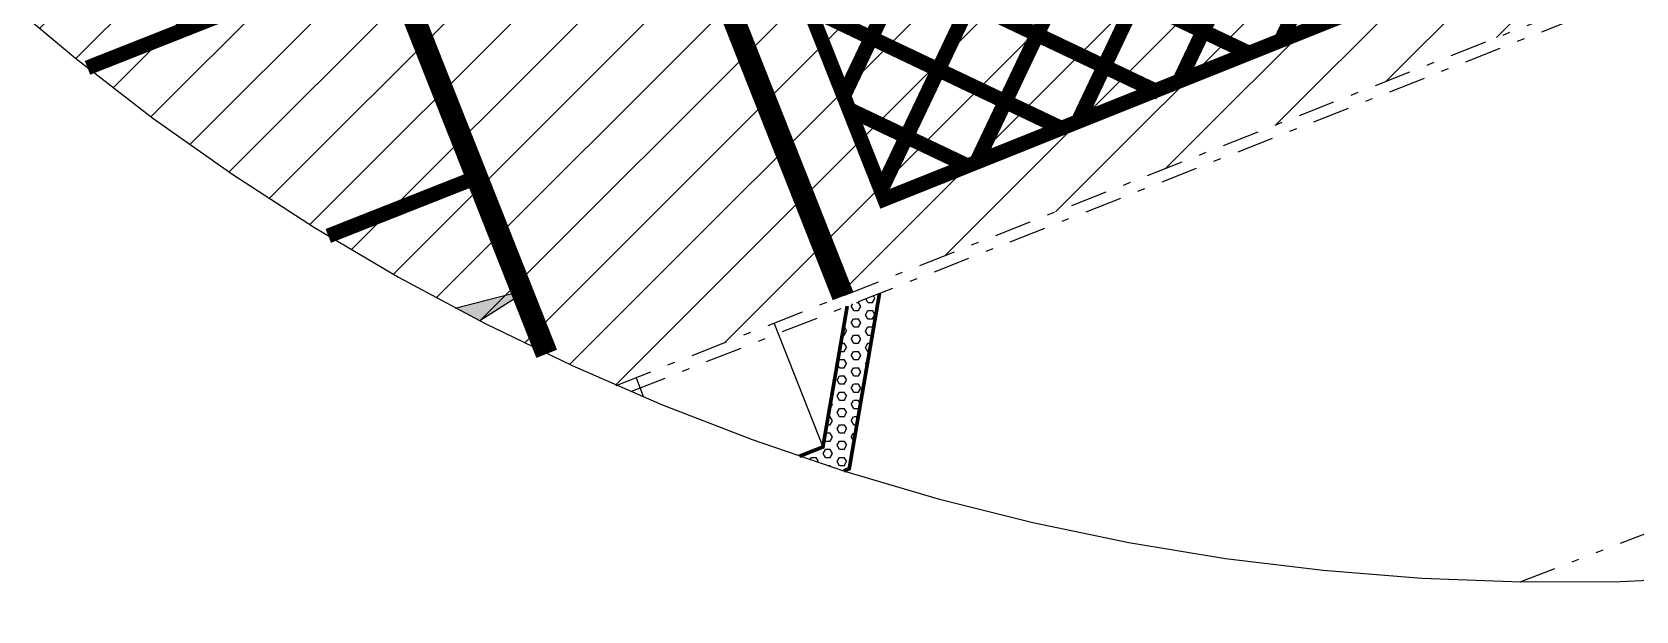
# Model space of a CAD drawing. Extents: x 352140 to 354978, y 6304672 to 6307963.
# Drawn here: x 352310.75 to 352332.36, y 6305314.78 to 6305322.58 of the extents above; entities that cross this region are included whole.
import ezdxf

# ---------------------------------------------------------------- set-up
doc = ezdxf.new("R2010")
doc.units = 0
for name, pattern in [('DASHED', [19.05, 12.7, -6.35]), ('DIVIDE', [1.25, 0.5, -0.25, 0, -0.25, 0, -0.25]), ('HIDDEN', [9.525, 6.35, -3.175]), ('JPG_DASHDOT', [1, 0.5, -0.25, 0, -0.25])]:
    doc.linetypes.add(name, pattern=pattern)
doc.layers.get('0').update_dxf_attribs({"linetype": 'CONTINUOUS'})
for name, color, linetype in [('00_Demarcacion Existente', 252, 'CONTINUOUS'), ('03_Pav proy_Baldosa Podotactil', 4, 'CONTINUOUS'), ('1-CALLE_NOMBRE', 6, 'CONTINUOUS'), ('1-LINEA DE CIERRO', 7, 'DIVIDE'), ('2-ACHURADO PAVIMENTO HORMIGON 3', 8, 'CONTINUOUS'), ('LE_proyección abajo', 4, 'HIDDEN'), ('TOP-URB-SOLERAS -PAV', 2, 'JPG_DASHDOT')]:
    doc.layers.add(name, color=color, linetype=linetype)

# ---------------------------------------------------------------- blocks, each defined once
blk = doc.blocks.new('A$C66036E5C')
at = {"layer": 'LE_proyección abajo', "color": 210, "linetype": 'DASHED', "ltscale": 20}
blk.add_arc((88.31, 32.205), 31.908, 130.2319, 77.1073, dxfattribs=at)

msp = doc.modelspace()

# ---------------------------------------------------------------- hatches: boundary and pattern name
at = {"layer": '00_Demarcacion Existente'}
h = msp.add_hatch(color=210, dxfattribs=at)
edge = h.paths.add_edge_path()
edge.add_arc((352331.353, 6305347.075), 31.908, 242.16, 242.8297)
edge.add_line((352316.783, 6305318.688), (352317.46, 6305319.121))
edge.add_line((352317.46, 6305319.121), (352316.452, 6305318.86))
at = {"layer": '03_Pav proy_Baldosa Podotactil'}
h = msp.add_hatch(dxfattribs=at)
h.set_pattern_fill('HEX', color=210, scale=0.02)
h.set_pattern_definition([(0, (-16.5024, -8.70411), (0, 0.109985226308), [0.0635, -0.127]), (120, (-16.5024, -8.70411), (-0.0952500000237, -0.054992613154), [0.0635, -0.127]), (60, (-16.4389, -8.70411), (-0.0952500000237, 0.054992613154), [0.0635, -0.127])])
h.paths.add_polyline_path([(352321.733, 6305318.887), (352321.405, 6305316.988), (352321.088, 6305316.863), (352321.687, 6305316.666), (352321.76, 6305316.695), (352322.168, 6305319.058)])
at = {"layer": '2-ACHURADO PAVIMENTO HORMIGON 3'}
h = msp.add_hatch(dxfattribs=at)
h.set_pattern_fill('ANSI31', color=256, scale=0.2)
h.set_pattern_definition([(45, (0, 0), (-0.449012806053, 0.449012806053), [])])
edge = h.paths.add_edge_path()
edge.add_line((352341.035, 6305348.179), (352347.072, 6305350.197))
edge.add_line((352347.072, 6305350.197), (352352.002, 6305351.936))
edge.add_line((352352.002, 6305351.936), (352360.513, 6305355.192))
edge.add_line((352360.513, 6305355.192), (352362.048, 6305355.793))
edge.add_arc((352331.353, 6305347.075), 31.908, 15.8554, 28.5596)
edge.add_line((352359.379, 6305362.33), (352358.592, 6305362.021))
edge.add_line((352358.592, 6305362.021), (352346.531, 6305357.502))
edge.add_line((352346.531, 6305357.502), (352337.514, 6305354.407))
edge.add_line((352337.514, 6305354.407), (352329.564, 6305351.852))
edge.add_line((352329.564, 6305351.852), (352329.477, 6305351.822))
edge.add_line((352329.477, 6305351.822), (352329.952, 6305350.43))
edge.add_line((352329.952, 6305350.43), (352327.113, 6305349.461))
edge.add_line((352327.113, 6305349.461), (352326.648, 6305350.822))
edge.add_line((352326.648, 6305350.822), (352312.751, 6305345.907))
edge.add_arc((211152.579, 6660793.69), 382451.723, 291.65873843, 291.65967784, ccw=False)
edge.add_line((352306.923, 6305343.593), (352300.048, 6305340.901))
edge.add_arc((352331.353, 6305347.075), 31.908, 191.1572, 191.9126)
edge.add_arc((352331.353, 6305347.075), 31.908, 191.9126, 203.8174)
edge.add_line((352302.162, 6305334.19), (352309.395, 6305337.044))
edge.add_line((352309.395, 6305337.044), (352316.578, 6305339.886))
edge.add_arc((352317.536, 6305337.464), 2.605, 97.7143, 111.5865, ccw=False)
edge.add_line((352317.187, 6305340.045), (352327.409, 6305343.678))
edge.add_line((352327.409, 6305343.678), (352335.441, 6305346.276))
edge.add_line((352335.441, 6305346.276), (352341.035, 6305348.179))
edge = h.paths.add_edge_path()
edge.add_arc((352331.353, 6305347.075), 31.908, 336.6743, 358.2614)
edge.add_line((352363.247, 6305346.107), (352363.089, 6305346.045))
edge.add_line((352363.089, 6305346.045), (352337.01, 6305336.469))
edge.add_line((352337.01, 6305336.469), (352330.969, 6305334.226))
edge.add_line((352330.969, 6305334.226), (352314.054, 6305328.005))
edge.add_line((352314.054, 6305328.005), (352311.667, 6305327.111))
edge.add_line((352311.667, 6305327.111), (352307.733, 6305325.622))
edge.add_arc((352331.353, 6305347.075), 31.908, 222.2476, 246.48)
edge.add_line((352318.62, 6305317.818), (352334.909, 6305324.258))
edge.add_line((352334.909, 6305324.258), (352360.654, 6305334.441))

# ---------------------------------------------------------------- linework, layer by layer
at = {"layer": '00_Demarcacion Existente', "color": 40, "const_width": 0.2, "flags": 128}
msp.add_lwpolyline([(352318.916, 6305328.727), (352328.186, 6305332.136), (352331.402, 6305323.999), (352322.235, 6305320.33)], close=True, dxfattribs=at)
for points in [[(352322.188, 6305320.448), (352327.651, 6305331.94)], [(352321.685, 6305321.72), (352326.309, 6305331.447)], [(352323.466, 6305320.809), (352328.488, 6305331.372)], [(352324.83, 6305321.348), (352328.991, 6305330.101)], [(352326.193, 6305321.886), (352329.493, 6305328.829)], [(352327.557, 6305322.425), (352329.996, 6305327.557)], [(352327.186, 6305322.279), (352320.141, 6305325.628)], [(352325.941, 6305321.763), (352320.68, 6305324.264)], [(352324.642, 6305321.273), (352321.218, 6305322.901)], [(352323.371, 6305320.771), (352321.757, 6305321.538)]]:
    msp.add_lwpolyline(points, dxfattribs=at)
at = {"layer": '00_Demarcacion Existente', "color": 210, "const_width": 0.3, "flags": 128}
for points in [[(352317.609, 6305329.312), (352321.677, 6305319.021)], [(352313.863, 6305327.909), (352317.683, 6305318.244)]]:
    msp.add_lwpolyline(points, dxfattribs=at)
at = {"layer": '00_Demarcacion Existente', "color": 210, "const_width": 0.2}
for points in [[(352311.495, 6305322.099), (352315.529, 6305323.693)], [(352314.74, 6305319.833), (352316.742, 6305320.624)]]:
    msp.add_lwpolyline(points, dxfattribs=at)
at = {"layer": '00_Demarcacion Existente', "color": 210}
msp.add_lwpolyline([(352316.452, 6305318.86), (352317.46, 6305319.121), (352316.783, 6305318.688)], dxfattribs=at)
at = {"layer": '03_Pav proy_Baldosa Podotactil', "color": 210, "const_width": 0.05}
for points in [[(352321.687, 6305316.666), (352321.76, 6305316.695), (352322.168, 6305319.058)], [(352321.088, 6305316.863), (352321.405, 6305316.988), (352321.733, 6305318.887)]]:
    msp.add_lwpolyline(points, dxfattribs=at)
at = {"layer": '1-CALLE_NOMBRE', "color": 210}
for points in [[(352320.747, 6305318.653), (352321.405, 6305316.988)], [(352318.887, 6305317.918), (352318.989, 6305317.66)]]:
    msp.add_lwpolyline(points, dxfattribs=at)
at = {"layer": '1-LINEA DE CIERRO'}
msp.add_lwpolyline([(352330.8, 6305315.172), (352338.621, 6305318.187), (352353.168, 6305323.789)], dxfattribs=at)
at = {"layer": 'TOP-URB-SOLERAS -PAV'}
for points in [[(352318.62, 6305317.818), (352334.915, 6305324.258), (352360.645, 6305334.422)], [(352318.815, 6305317.734), (352334.97, 6305324.119), (352360.561, 6305334.227)]]:
    msp.add_lwpolyline(points, dxfattribs=at)

# ---------------------------------------------------------------- block references
msp.add_blockref('A$C66036E5C', (352243.043, 6305314.871))

doc.saveas('drawing.dxf')
